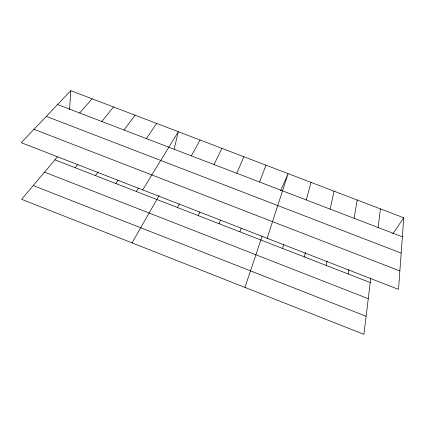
<?xml version="1.0" encoding="UTF-8"?>
<svg xmlns="http://www.w3.org/2000/svg" width="425" height="425" viewBox="0 0 425 425"><rect width="100%" height="100%" fill="white"/><g stroke="black" fill="none" stroke-linecap="round" stroke-linejoin="round"><path stroke-width="0.64" d="M69.541 109.719L70.81 90.658L403.75 217.786L398.522 289.388L21.25 142.667L70.81 90.658M378.17 227.534L380.418 208.877M370.802 277.998L363.896 334.342L21.622 199.309L57.465 156.825M348.176 273.982L348.909 269.487M354.094 218.296L357.186 200.005M326.203 265.428L327.107 261.008M330.129 209.1L334.061 191.176M174.144 149.18L178.303 131.702L142.694 189.895M304.327 256.913L305.437 252.413M306.271 199.947L311.036 182.383M282.54 248.434L283.64 244.641M267.113 238.282L288.113 173.634L280.633 190.729M244.933 287.412L262.098 236.263M259.579 182.033L265.965 165.176M239.875 231.822L241.267 228.161M218.992 223.693L220.527 220.097M236.741 173.267L243.907 156.756M198.193 215.597L199.867 212.059M213.998 164.539L221.946 148.367M177.48 207.533L179.292 204.058M191.362 155.853L200.079 140.016M132.053 242.877L159.125 195.521M136.303 191.505L138.391 188.153M115.839 183.536L118.06 180.248M146.381 138.593L156.623 123.425M392.854 233.798L403.75 217.786M95.455 175.599L98.111 171.966M124.036 130.023L135.033 115.18M75.156 167.7L77.961 164.13M101.793 121.486L113.533 106.973M79.645 112.986L92.124 98.797M57.593 104.529L402.358 236.815M46.314 116.36L401.173 253.093M33.979 129.306L399.867 270.932M54.937 159.827L370.239 282.572M44.54 172.146L368.263 298.695M33.235 185.55L366.111 316.269"/></g></svg>
